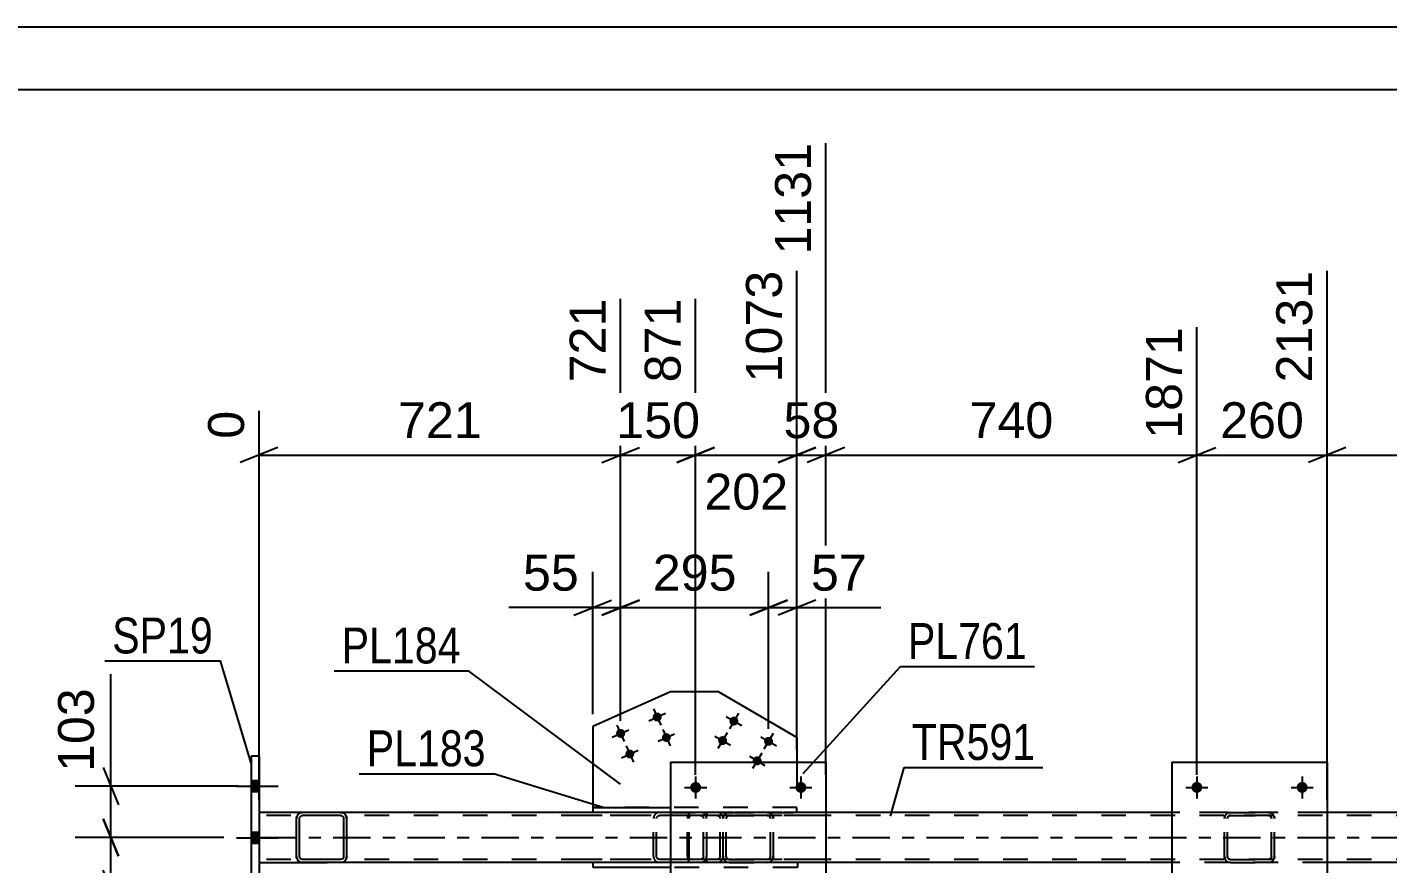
# Model space of a CAD drawing. Header units: millimetres. Extents: x -111 to 730, y -400 to 194.
# Drawn here: x -48 to 60.6, y 127.5 to 194.3 of the extents above; entities that cross this region are included whole.
import ezdxf

# ---------------------------------------------------------------- set-up
doc = ezdxf.new("R2010")
doc.units = ezdxf.units.MM
doc.linetypes.add('DXK_LINE_DOT2', pattern=[3.9198, 1.9599, -1.9599])
doc.linetypes.add('DXK_LINE_DOT3', pattern=[5.9187, 2.979, -0.9799, 0.9799, -0.9799])
doc.styles.add('Arial', font='ARIAL.TTF', dxfattribs={"height": 0.2})
doc.styles.add('Arial Narrow', font='ARIALN.TTF', dxfattribs={"height": 0.2})

# ---------------------------------------------------------------- blocks, each defined once
blk = doc.blocks.new('Unknown-203724211-1113')
at = {"color": 5, "linetype": 'Continuous'}
for p, q in [((729.67, 194.3), (-111.33, 194.3)), ((724.67, 189.3), (-106.33, 189.3))]:
    blk.add_line(p, q, dxfattribs=at)
blk = doc.blocks.new('Bolt-203724211-4984 - 4725')
at = {"linetype": 'Continuous'}
for points in [[(2.61, 139.4, -1), (1.95, 139.11, -1)], [(-0.31, 138.1, -1), (-0.97, 137.8, -1)], [(3.34, 137.76, -1), (2.69, 137.47, -1)], [(0.42, 136.45, -1), (-0.23, 136.16, -1)]]:
    blk.add_hatch(color=1, dxfattribs=at).paths.add_polyline_path(points)
at = {"color": 1, "linetype": 'Continuous'}
for p, q in [((1.62, 138.96), (2.94, 139.55)), ((1.98, 139.91), (2.57, 138.6)), ((-1.3, 137.65), (0.02, 138.24)), ((-0.94, 138.61), (-0.35, 137.29)), ((2.36, 137.32), (3.67, 137.91)), ((2.72, 138.27), (3.31, 136.96)), ((-0.2, 136.96), (0.39, 135.65)), ((-0.56, 136.01), (0.75, 136.6))]:
    blk.add_line(p, q, dxfattribs=at)
blk = doc.blocks.new('Part-203724211-4809 - 4725')
at = {"color": 7, "linetype": 'DXK_LINE_DOT2'}
for p, q in [((5.72, 131.64), (-6.05, 131.64)), ((5.72, 131.4), (-6.05, 131.4)), ((2.49, 131.64), (2.29, 131.61)), ((2.31, 131.33), (2.39, 131.39)), ((2.39, 131.39), (2.49, 131.4)), ((5.92, 131.61), (5.72, 131.64)), ((5.72, 131.4), (5.82, 131.39)), ((5.82, 131.39), (5.9, 131.33)), ((2.02, 131.35), (1.98, 131.16)), ((1.98, 128.12), (1.98, 131.16)), ((2.23, 131.16), (2.25, 131.26)), ((2.23, 128.12), (2.23, 131.16)), ((2.25, 131.26), (2.31, 131.33)), ((5.9, 131.33), (5.96, 131.26)), ((5.96, 131.26), (5.98, 131.16)), ((5.98, 128.12), (5.98, 131.16)), ((6.23, 131.16), (6.19, 131.35)), ((6.23, 128.12), (6.23, 131.16)), ((1.98, 128.12), (2.02, 127.94)), ((2.25, 128.03), (2.23, 128.12)), ((5.98, 128.12), (5.96, 128.03)), ((6.19, 127.94), (6.23, 128.12)), ((5.72, 127.88), (-6.05, 127.88)), ((5.72, 127.64), (-6.05, 127.64)), ((2.31, 127.95), (2.25, 128.03)), ((2.29, 127.68), (2.49, 127.64)), ((2.39, 127.9), (2.31, 127.95)), ((2.49, 127.88), (2.39, 127.9)), ((5.82, 127.9), (5.72, 127.88)), ((5.72, 127.64), (5.92, 127.68)), ((5.9, 127.95), (5.82, 127.9)), ((5.96, 128.03), (5.9, 127.95))]:
    blk.add_line(p, q, dxfattribs=at)
for centre, start, end in [((2.47, 131.14), 110.7583, 155.68), ((5.74, 131.14), 24.32, 69.2417), ((2.47, 128.15), 204.32, 249.2417), ((5.74, 128.15), 290.7583, 335.68)]:
    blk.add_arc(centre, 0.496, start, end, dxfattribs=at)
blk = doc.blocks.new('Part-203724211-4756 - 4725')
at = {"color": 2, "linetype": 'Continuous'}
for p, q in [((-26.02, 131.64), (-29.49, 131.64)), ((-2.86, 131.64), (-22.98, 131.64)), ((43.35, 131.64), (15.75, 131.64)), ((82.2, 131.64), (55.75, 131.64)), ((-29.49, 127.64), (-26.02, 127.64)), ((-2.83, 127.64), (-22.98, 127.64)), ((43.35, 127.64), (15.75, 127.64)), ((82.2, 127.64), (55.75, 127.64))]:
    blk.add_line(p, q, dxfattribs=at)
at = {"color": 7, "linetype": 'DXK_LINE_DOT2'}
for p, q in [((-29.49, 131.64), (-29.49, 127.64)), ((623.74, 131.4), (-29.49, 131.4)), ((-22.98, 131.64), (-26.02, 131.64)), ((623.74, 131.64), (-2.86, 131.64)), ((15.75, 131.64), (-2.86, 131.64)), ((55.75, 131.64), (43.35, 131.64)), ((623.74, 127.88), (-29.49, 127.88)), ((-22.98, 127.64), (-26.02, 127.64)), ((-26.02, 127.64), (-22.98, 127.64)), ((15.75, 127.64), (-2.83, 127.64)), ((55.75, 127.64), (43.35, 127.64))]:
    blk.add_line(p, q, dxfattribs=at)
at = {"color": 7, "linetype": 'DXK_LINE_DOT3'}
blk.add_line((-29.49, 129.64), (623.74, 129.64), dxfattribs=at)
blk = doc.blocks.new('Part-203724211-4761 - 4725')
at = {"color": 2, "linetype": 'Continuous'}
for p, q in [((3.35, 135.64), (3.35, 123.64)), ((3.35, 135.64), (15.75, 135.64)), ((15.75, 135.64), (15.75, 123.64)), ((3.35, 123.64), (15.75, 123.64))]:
    blk.add_line(p, q, dxfattribs=at)
blk = doc.blocks.new('Part-203724211-4762 - 4725')
at = {"color": 2, "linetype": 'Continuous'}
for p, q in [((-26.02, 131.64), (-26.21, 131.61)), ((-26.19, 131.33), (-26.11, 131.39)), ((-26.11, 131.39), (-26.02, 131.4)), ((-22.98, 131.64), (-26.02, 131.64)), ((-22.98, 131.4), (-26.02, 131.4)), ((-22.8, 131.61), (-22.98, 131.64)), ((-22.98, 131.4), (-22.89, 131.39)), ((-22.89, 131.39), (-22.81, 131.33)), ((-26.47, 131.35), (-26.5, 131.16)), ((-26.5, 128.12), (-26.5, 131.16)), ((-26.26, 131.16), (-26.24, 131.26)), ((-26.26, 128.12), (-26.26, 131.16)), ((-26.24, 131.26), (-26.19, 131.33)), ((-22.81, 131.33), (-22.76, 131.26)), ((-22.76, 131.26), (-22.74, 131.16)), ((-22.74, 131.16), (-22.74, 128.12)), ((-22.5, 131.16), (-22.54, 131.35)), ((-22.5, 128.12), (-22.5, 131.16)), ((-26.5, 128.12), (-26.47, 127.94)), ((-26.24, 128.03), (-26.26, 128.12)), ((-22.74, 128.12), (-22.76, 128.03)), ((-22.54, 127.94), (-22.5, 128.12)), ((-26.19, 127.95), (-26.24, 128.03)), ((-26.21, 127.68), (-26.02, 127.64)), ((-26.11, 127.9), (-26.19, 127.95)), ((-26.02, 127.88), (-26.11, 127.9)), ((-22.98, 127.88), (-26.02, 127.88)), ((-22.98, 127.64), (-26.02, 127.64)), ((-22.89, 127.9), (-22.98, 127.88)), ((-22.98, 127.64), (-22.8, 127.68)), ((-22.81, 127.95), (-22.89, 127.9)), ((-22.76, 128.03), (-22.81, 127.95))]:
    blk.add_line(p, q, dxfattribs=at)
at = {"color": 7, "linetype": 'DXK_LINE_DOT2'}
for p, q in [((-26.21, 131.61), (-26.02, 131.64)), ((-22.98, 131.64), (-22.8, 131.61)), ((-26.5, 131.16), (-26.47, 131.35)), ((-22.54, 131.35), (-22.5, 131.16)), ((-26.47, 127.94), (-26.5, 128.12)), ((-22.5, 128.12), (-22.54, 127.94)), ((-26.02, 127.64), (-26.21, 127.68)), ((-22.8, 127.68), (-22.98, 127.64))]:
    blk.add_line(p, q, dxfattribs=at)
at = {"color": 7, "linetype": 'DXK_LINE_DOT3'}
blk.add_line((-24.5, 129.64), (-24.5, 129.64), dxfattribs=at)
at = {"color": 2, "linetype": 'Continuous'}
for centre, start, end in [((-26.02, 131.16), 112.5, 157.5), ((-22.98, 131.16), 22.5, 67.5), ((-26.02, 128.12), 202.5, 247.5), ((-22.98, 128.12), 292.5, 337.5)]:
    blk.add_arc(centre, 0.48, start, end, dxfattribs=at)
at = {"color": 7, "linetype": 'DXK_LINE_DOT2'}
for centre, start, end in [((-26.02, 131.16), 112.5, 157.5), ((-22.98, 131.16), 22.5, 67.5), ((-26.02, 128.12), 202.5, 247.5), ((-22.98, 128.12), 292.5, 337.5)]:
    blk.add_arc(centre, 0.48, start, end, dxfattribs=at)
blk = doc.blocks.new('Part-203724211-4827 - 4725')
at = {"color": 7, "linetype": 'DXK_LINE_DOT2'}
for p, q in [((7.84, 131.61), (8.03, 131.64)), ((8.03, 131.64), (7.84, 131.61)), ((7.86, 131.33), (7.93, 131.39)), ((7.93, 131.39), (7.86, 131.33)), ((7.93, 131.39), (8.03, 131.4)), ((8.03, 131.4), (7.93, 131.39)), ((8.03, 131.64), (11.07, 131.64)), ((8.03, 131.64), (8.03, 131.64)), ((8.03, 131.64), (11.07, 131.64)), ((8.03, 131.4), (11.07, 131.4)), ((8.03, 131.4), (8.03, 131.4)), ((11.07, 131.4), (8.03, 131.4)), ((11.07, 131.64), (11.07, 131.64)), ((11.07, 131.64), (11.25, 131.61)), ((11.25, 131.61), (11.07, 131.64)), ((11.07, 131.4), (11.07, 131.4)), ((11.07, 131.4), (11.16, 131.39)), ((11.16, 131.39), (11.07, 131.4)), ((11.16, 131.39), (11.24, 131.33)), ((11.24, 131.33), (11.16, 131.39)), ((7.55, 131.16), (7.58, 131.35)), ((7.58, 131.35), (7.55, 131.16)), ((7.55, 128.12), (7.55, 131.16)), ((7.79, 131.16), (7.8, 131.26)), ((7.8, 131.26), (7.79, 131.16)), ((7.79, 128.12), (7.79, 131.16)), ((7.8, 131.26), (7.86, 131.33)), ((7.86, 131.33), (7.8, 131.26)), ((11.24, 131.33), (11.29, 131.26)), ((11.29, 131.26), (11.24, 131.33)), ((11.29, 131.26), (11.31, 131.16)), ((11.31, 131.16), (11.29, 131.26)), ((11.31, 128.12), (11.31, 131.16)), ((11.51, 131.35), (11.55, 131.16)), ((11.55, 131.16), (11.51, 131.35)), ((11.55, 128.12), (11.55, 131.16)), ((7.58, 127.94), (7.55, 128.12)), ((7.55, 128.12), (7.58, 127.94)), ((7.8, 128.03), (7.79, 128.12)), ((7.79, 128.12), (7.8, 128.03)), ((11.31, 128.12), (11.29, 128.03)), ((11.29, 128.03), (11.31, 128.12)), ((11.55, 128.12), (11.51, 127.94)), ((11.51, 127.94), (11.55, 128.12)), ((7.86, 127.95), (7.8, 128.03)), ((7.8, 128.03), (7.86, 127.95)), ((8.03, 127.64), (7.84, 127.68)), ((7.84, 127.68), (8.03, 127.64)), ((7.93, 127.9), (7.86, 127.95)), ((7.86, 127.95), (7.93, 127.9)), ((8.03, 127.88), (7.93, 127.9)), ((7.93, 127.9), (8.03, 127.88)), ((8.03, 127.88), (11.07, 127.88)), ((8.03, 127.88), (8.03, 127.88)), ((8.03, 127.88), (11.07, 127.88)), ((8.03, 127.64), (11.07, 127.64)), ((8.03, 127.64), (8.03, 127.64)), ((8.03, 127.64), (11.07, 127.64)), ((11.16, 127.9), (11.07, 127.88)), ((11.07, 127.88), (11.16, 127.9)), ((11.07, 127.88), (11.07, 127.88)), ((11.25, 127.68), (11.07, 127.64)), ((11.07, 127.64), (11.25, 127.68)), ((11.07, 127.64), (11.07, 127.64)), ((11.24, 127.95), (11.16, 127.9)), ((11.16, 127.9), (11.24, 127.95)), ((11.29, 128.03), (11.24, 127.95)), ((11.24, 127.95), (11.29, 128.03))]:
    blk.add_line(p, q, dxfattribs=at)
at = {"color": 7, "linetype": 'DXK_LINE_DOT3'}
blk.add_line((9.55, 129.64), (9.55, 129.65), dxfattribs=at)
at = {"color": 7, "linetype": 'DXK_LINE_DOT2'}
for centre, start, end in [((8.03, 131.16), 112.5, 157.5), ((8.03, 131.16), 112.5, 157.5), ((11.07, 131.16), 22.5, 67.5), ((11.07, 131.16), 22.5, 67.5), ((8.03, 128.12), 202.5, 247.5), ((8.03, 128.12), 202.5, 247.5), ((11.07, 128.12), 292.5, 337.5), ((11.07, 128.12), 292.5, 337.5)]:
    blk.add_arc(centre, 0.48, start, end, dxfattribs=at)
blk = doc.blocks.new('Part-203724211-4767 - 4725')
at = {"color": 2, "linetype": 'Continuous'}
for p, q in [((43.35, 135.64), (43.35, 123.64)), ((43.35, 135.64), (55.75, 135.64)), ((55.75, 135.64), (55.75, 123.64)), ((43.35, 123.64), (55.75, 123.64))]:
    blk.add_line(p, q, dxfattribs=at)
blk = doc.blocks.new('Part-203724211-4768 - 4725')
at = {"color": 7, "linetype": 'DXK_LINE_DOT2'}
for p, q in [((47.84, 131.61), (48.03, 131.64)), ((48.03, 131.64), (47.84, 131.61)), ((47.86, 131.33), (47.93, 131.39)), ((47.93, 131.39), (47.86, 131.33)), ((47.93, 131.39), (48.03, 131.4)), ((48.03, 131.4), (47.93, 131.39)), ((48.03, 131.64), (51.07, 131.64)), ((48.03, 131.64), (48.03, 131.64)), ((48.03, 131.64), (51.07, 131.64)), ((48.03, 131.4), (51.07, 131.4)), ((48.03, 131.4), (48.03, 131.4)), ((51.07, 131.4), (48.03, 131.4)), ((51.07, 131.64), (51.07, 131.64)), ((51.07, 131.64), (51.25, 131.61)), ((51.25, 131.61), (51.07, 131.64)), ((51.07, 131.4), (51.07, 131.4)), ((51.07, 131.4), (51.16, 131.39)), ((51.16, 131.39), (51.07, 131.4)), ((51.16, 131.39), (51.24, 131.33)), ((51.24, 131.33), (51.16, 131.39)), ((47.55, 131.16), (47.58, 131.35)), ((47.58, 131.35), (47.55, 131.16)), ((47.55, 128.12), (47.55, 131.16)), ((47.79, 131.16), (47.8, 131.26)), ((47.8, 131.26), (47.79, 131.16)), ((47.79, 128.12), (47.79, 131.16)), ((47.8, 131.26), (47.86, 131.33)), ((47.86, 131.33), (47.8, 131.26)), ((51.24, 131.33), (51.29, 131.26)), ((51.29, 131.26), (51.24, 131.33)), ((51.29, 131.26), (51.31, 131.16)), ((51.31, 131.16), (51.29, 131.26)), ((51.31, 128.12), (51.31, 131.16)), ((51.51, 131.35), (51.55, 131.16)), ((51.55, 131.16), (51.51, 131.35)), ((51.55, 128.12), (51.55, 131.16)), ((47.58, 127.94), (47.55, 128.12)), ((47.55, 128.12), (47.58, 127.94)), ((47.8, 128.03), (47.79, 128.12)), ((47.79, 128.12), (47.8, 128.03)), ((51.31, 128.12), (51.29, 128.03)), ((51.29, 128.03), (51.31, 128.12)), ((51.55, 128.12), (51.51, 127.94)), ((51.51, 127.94), (51.55, 128.12)), ((47.86, 127.95), (47.8, 128.03)), ((47.8, 128.03), (47.86, 127.95)), ((48.03, 127.64), (47.84, 127.68)), ((47.84, 127.68), (48.03, 127.64)), ((47.93, 127.9), (47.86, 127.95)), ((47.86, 127.95), (47.93, 127.9)), ((48.03, 127.88), (47.93, 127.9)), ((47.93, 127.9), (48.03, 127.88)), ((48.03, 127.88), (51.07, 127.88)), ((48.03, 127.88), (48.03, 127.88)), ((48.03, 127.88), (51.07, 127.88)), ((48.03, 127.64), (51.07, 127.64)), ((48.03, 127.64), (48.03, 127.64)), ((48.03, 127.64), (51.07, 127.64)), ((51.16, 127.9), (51.07, 127.88)), ((51.07, 127.88), (51.16, 127.9)), ((51.07, 127.88), (51.07, 127.88)), ((51.25, 127.68), (51.07, 127.64)), ((51.07, 127.64), (51.25, 127.68)), ((51.07, 127.64), (51.07, 127.64)), ((51.24, 127.95), (51.16, 127.9)), ((51.16, 127.9), (51.24, 127.95)), ((51.29, 128.03), (51.24, 127.95)), ((51.24, 127.95), (51.29, 128.03))]:
    blk.add_line(p, q, dxfattribs=at)
at = {"color": 7, "linetype": 'DXK_LINE_DOT3'}
blk.add_line((49.55, 129.64), (49.55, 129.65), dxfattribs=at)
at = {"color": 7, "linetype": 'DXK_LINE_DOT2'}
for centre, start, end in [((48.03, 131.16), 112.5, 157.5), ((48.03, 131.16), 112.5, 157.5), ((51.07, 131.16), 22.5, 67.5), ((51.07, 131.16), 22.5, 67.5), ((48.03, 128.12), 202.5, 247.5), ((48.03, 128.12), 202.5, 247.5), ((51.07, 128.12), 292.5, 337.5), ((51.07, 128.12), 292.5, 337.5)]:
    blk.add_arc(centre, 0.48, start, end, dxfattribs=at)
blk = doc.blocks.new('Bolt-203724211-4773 - 4725')
at = {"linetype": 'Continuous'}
for points in [[(-30.13, 134.18), (-30.13, 133.3), (-29.49, 133.3), (-29.49, 134.18)], [(-30.13, 134.18), (-30.13, 133.3), (-29.49, 133.3), (-29.49, 134.18)], [(-30.13, 134.18), (-30.13, 133.3), (-29.49, 133.3), (-29.49, 134.18)], [(-30.13, 130.06), (-30.13, 129.18), (-29.49, 129.18), (-29.49, 130.06)], [(-30.13, 130.06), (-30.13, 129.18), (-29.49, 129.18), (-29.49, 130.06)], [(-30.13, 125.98), (-30.13, 125.1), (-29.49, 125.1), (-29.49, 125.98)], [(-30.13, 125.98), (-30.13, 125.1), (-29.49, 125.1), (-29.49, 125.98)], [(-30.13, 125.98), (-30.13, 125.1), (-29.49, 125.1), (-29.49, 125.98)]]:
    blk.add_hatch(color=1, dxfattribs=at).paths.add_polyline_path(points)
at = {"color": 1, "linetype": 'Continuous'}
for p, q in [((-31.29, 133.74), (-27.97, 133.74)), ((-31.29, 133.74), (-27.97, 133.74)), ((-31.29, 133.74), (-27.97, 133.74)), ((-30.13, 134.18), (-29.49, 134.18)), ((-30.13, 134.18), (-29.49, 134.18)), ((-30.13, 134.18), (-29.49, 134.18)), ((-30.13, 133.3), (-29.49, 133.3)), ((-30.13, 133.3), (-29.49, 133.3)), ((-30.13, 133.3), (-29.49, 133.3)), ((-31.29, 129.62), (-27.97, 129.62)), ((-31.29, 129.62), (-27.97, 129.62)), ((-30.13, 130.06), (-29.49, 130.06)), ((-30.13, 130.06), (-29.49, 130.06)), ((-30.13, 129.18), (-29.49, 129.18)), ((-30.13, 129.18), (-29.49, 129.18)), ((-30.13, 125.98), (-29.49, 125.98)), ((-30.13, 125.98), (-29.49, 125.98)), ((-30.13, 125.98), (-29.49, 125.98)), ((-31.29, 125.54), (-27.97, 125.54)), ((-31.29, 125.54), (-27.97, 125.54)), ((-31.29, 125.54), (-27.97, 125.54)), ((-30.13, 125.1), (-29.49, 125.1)), ((-30.13, 125.1), (-29.49, 125.1)), ((-30.13, 125.1), (-29.49, 125.1))]:
    blk.add_line(p, q, dxfattribs=at)
blk = doc.blocks.new('Bolt-203724211-4787 - 4725')
at = {"linetype": 'Continuous'}
for points in [[(8.71, 138.75, -1), (8.09, 139.11, -1)], [(7.81, 137.19, -1), (7.19, 137.56, -1)], [(11.48, 137.13, -1), (10.86, 137.5, -1)], [(10.57, 135.58, -1), (9.95, 135.94, -1)]]:
    blk.add_hatch(color=1, dxfattribs=at).paths.add_polyline_path(points)
at = {"color": 1, "linetype": 'Continuous'}
for p, q in [((7.78, 139.29), (9.03, 138.57)), ((8.77, 139.55), (8.04, 138.31)), ((7.86, 138), (7.13, 136.75)), ((11.53, 137.94), (10.8, 136.69)), ((6.87, 137.74), (8.12, 137.01)), ((10.55, 137.68), (11.79, 136.95)), ((9.64, 136.12), (10.88, 135.4)), ((10.62, 136.38), (9.9, 135.14))]:
    blk.add_line(p, q, dxfattribs=at)
blk = doc.blocks.new('Bolt-203724211-4834 - 4725')
at = {"linetype": 'Continuous'}
for points in [[(5.79, 133.64, -1), (4.91, 133.64, -1)], [(14.19, 133.64, -1), (13.31, 133.64, -1)]]:
    blk.add_hatch(color=1, dxfattribs=at).paths.add_polyline_path(points)
at = {"color": 1, "linetype": 'Continuous'}
for p, q in [((4.47, 133.64), (6.23, 133.64)), ((5.35, 134.52), (5.35, 132.76)), ((12.87, 133.64), (14.63, 133.64)), ((13.75, 134.52), (13.75, 132.76))]:
    blk.add_line(p, q, dxfattribs=at)
blk = doc.blocks.new('Bolt-203724211-4836 - 4725')
at = {"linetype": 'Continuous'}
for points in [[(45.79, 133.64, -1), (44.91, 133.64, -1)], [(54.19, 133.64, -1), (53.31, 133.64, -1)]]:
    blk.add_hatch(color=1, dxfattribs=at).paths.add_polyline_path(points)
at = {"color": 1, "linetype": 'Continuous'}
for p, q in [((44.47, 133.64), (46.23, 133.64)), ((45.35, 134.52), (45.35, 132.76)), ((52.87, 133.64), (54.63, 133.64)), ((53.75, 134.52), (53.75, 132.76))]:
    blk.add_line(p, q, dxfattribs=at)
blk = doc.blocks.new('Part-203724211-4978 - 4725')
at = {"color": 2, "linetype": 'Continuous'}
for p, q in [((3.35, 127.64), (-2.83, 127.64)), ((-2.83, 127.24), (-2.83, 127.64)), ((3.35, 127.24), (-2.83, 127.24))]:
    blk.add_line(p, q, dxfattribs=at)
at = {"color": 7, "linetype": 'DXK_LINE_DOT2'}
for p, q in [((13.47, 127.64), (3.35, 127.64)), ((13.47, 127.24), (3.35, 127.24)), ((13.47, 127.64), (13.47, 127.24))]:
    blk.add_line(p, q, dxfattribs=at)
blk = doc.blocks.new('Part-203724211-4951 - 4725')
at = {"color": 2, "linetype": 'Continuous'}
for p, q in [((-29.49, 136.14), (-30.13, 136.14)), ((-30.13, 136.14), (-30.13, 123.14)), ((-29.49, 136.14), (-29.49, 123.14)), ((-29.49, 123.14), (-30.13, 123.14))]:
    blk.add_line(p, q, dxfattribs=at)
blk = doc.blocks.new('Part-203724211-5001 - 4725')
at = {"color": 2, "linetype": 'Continuous'}
for p, q in [((-2.86, 132.04), (-2.86, 131.64)), ((-2.86, 132.04), (3.35, 132.04)), ((3.35, 131.64), (-2.86, 131.64))]:
    blk.add_line(p, q, dxfattribs=at)
at = {"color": 7, "linetype": 'DXK_LINE_DOT2'}
for p, q in [((13.43, 132.04), (3.35, 132.04)), ((3.35, 131.64), (13.43, 131.64)), ((13.43, 131.64), (13.43, 132.04))]:
    blk.add_line(p, q, dxfattribs=at)
blk = doc.blocks.new('Part-203724211-5006 - 4725')
at = {"color": 2, "linetype": 'Continuous'}
for p, q in [((3.35, 141.27), (-2.86, 138.49)), ((7.17, 141.27), (3.35, 141.27)), ((13.43, 137.62), (7.17, 141.27)), ((-2.86, 138.49), (-2.86, 132.04)), ((13.43, 137.62), (13.43, 135.64))]:
    blk.add_line(p, q, dxfattribs=at)
at = {"color": 7, "linetype": 'DXK_LINE_DOT2'}
for p, q in [((13.43, 135.64), (13.43, 132.04)), ((13.43, 132.04), (-2.86, 132.04))]:
    blk.add_line(p, q, dxfattribs=at)
blk = doc.blocks.new('Part-203724211-5009 - 4725')
at = {"color": 7, "linetype": 'DXK_LINE_DOT2'}
for p, q in [((4.77, 131.5), (4.71, 131.35)), ((4.85, 131.61), (4.77, 131.5)), ((4.96, 131.64), (4.85, 131.61)), ((4.86, 131.33), (4.91, 131.39)), ((4.91, 131.39), (4.96, 131.4)), ((14.36, 131.64), (4.96, 131.64)), ((14.36, 131.4), (4.96, 131.4)), ((6.23, 131.64), (6.23, 131.4)), ((7.24, 131.61), (7.05, 131.64)), ((7.05, 131.4), (7.15, 131.39)), ((7.15, 131.39), (7.23, 131.33)), ((4.71, 131.35), (4.69, 131.16)), ((4.69, 128.12), (4.69, 131.16)), ((4.82, 131.16), (4.83, 131.26)), ((4.82, 128.12), (4.82, 131.16)), ((4.83, 131.26), (4.86, 131.33)), ((7.23, 131.33), (7.28, 131.26)), ((7.28, 131.26), (7.3, 131.16)), ((7.3, 128.12), (7.3, 131.16)), ((7.55, 131.16), (7.51, 131.35)), ((7.55, 128.12), (7.55, 131.16)), ((4.69, 128.12), (4.71, 127.94)), ((4.83, 128.03), (4.82, 128.12)), ((7.3, 128.12), (7.28, 128.03)), ((7.51, 127.94), (7.55, 128.12)), ((4.71, 127.94), (4.77, 127.78)), ((4.77, 127.78), (4.85, 127.68)), ((4.86, 127.95), (4.83, 128.03)), ((4.85, 127.68), (4.96, 127.64)), ((4.91, 127.9), (4.86, 127.95)), ((4.96, 127.88), (4.91, 127.9)), ((14.36, 127.88), (4.96, 127.88)), ((14.36, 127.64), (4.96, 127.64)), ((6.23, 127.64), (6.23, 127.88)), ((7.15, 127.9), (7.05, 127.88)), ((7.05, 127.64), (7.24, 127.68)), ((7.23, 127.95), (7.15, 127.9)), ((7.28, 128.03), (7.23, 127.95))]:
    blk.add_line(p, q, dxfattribs=at)
for centre, start, end in [((7.06, 131.15), 23.8494, 68.8059), ((7.06, 128.14), 291.1941, 336.1506)]:
    blk.add_arc(centre, 0.492, start, end, dxfattribs=at)
blk = doc.blocks.new('StraightDimension-203724211-5908 - 4725')
at = {"color": 7, "linetype": 'Continuous'}
for p, q in [((-2.86, 139.49), (-2.86, 150.84)), ((-0.64, 138.95), (-0.64, 150.84)), ((-2.86, 147.99), (-9.55, 147.99)), ((-2.86, 147.99), (-9.55, 147.99)), ((-4.36, 147.39), (-1.36, 148.59)), ((-2.86, 147.99), (-0.64, 147.99)), ((0.86, 148.59), (-2.14, 147.39))]:
    blk.add_line(p, q, dxfattribs=at)
at = {"color": 0}
blk.add_wipeout([(-3.38, 148.74), (-3.38, 152.94), (-9.03, 152.94), (-9.03, 148.74)], dxfattribs=at)
at = {"color": 3, "style": 'Arial'}
blk.add_text('55', height=2.865, dxfattribs=at).set_placement((-8.43, 149.34))
blk = doc.blocks.new('StraightDimension-203724211-5699 - 4725')
at = {"color": 7, "linetype": 'Continuous'}
for p, q in [((55.75, 132.64), (55.75, 174.86)), ((45.35, 134.64), (45.35, 170.36)), ((43.85, 159.56), (46.85, 160.76)), ((57.25, 160.76), (54.25, 159.56)), ((45.35, 160.16), (55.75, 160.16))]:
    blk.add_line(p, q, dxfattribs=at)
at = {"color": 0}
blk.add_wipeout([(54.48, 160.91), (54.48, 165.11), (46.61, 165.11), (46.61, 160.91)], dxfattribs=at)
at = {"color": 3, "style": 'Arial'}
blk.add_text('260', height=2.865, dxfattribs=at).set_placement((47.21, 161.51))
at = {"color": 0, "linetype": 'Continuous'}
blk.add_wipeout([(55.15, 175.46), (50.95, 175.46), (50.95, 165.36), (55.15, 165.36)], dxfattribs=at)
at = {"color": 3, "linetype": 'Continuous', "style": 'Arial'}
blk.add_text('2131', height=2.865, rotation=90.0002, dxfattribs=at).set_placement((54.55, 165.96))
blk = doc.blocks.new('StraightDimension-203724211-5774 - 4725')
at = {"color": 7, "linetype": 'Continuous'}
for p, q in [((-0.64, 138.95), (-0.64, 172.63)), ((-29.49, 132.64), (-29.49, 163.69)), ((-27.99, 160.76), (-30.99, 159.56)), ((-2.14, 159.56), (0.86, 160.76)), ((-29.49, 160.16), (-0.64, 160.16))]:
    blk.add_line(p, q, dxfattribs=at)
at = {"color": 0, "linetype": 'Continuous'}
blk.add_wipeout([(-1.24, 173.23), (-5.44, 173.23), (-5.44, 165.36), (-1.24, 165.36)], dxfattribs=at)
at = {"color": 0}
blk.add_wipeout([(-11.13, 160.91), (-11.13, 165.11), (-19, 165.11), (-19, 160.91)], dxfattribs=at)
at = {"color": 3, "linetype": 'Continuous', "style": 'Arial'}
blk.add_text('721', height=2.865, rotation=90.0002, dxfattribs=at).set_placement((-1.84, 165.96))
at = {"color": 3, "style": 'Arial'}
blk.add_text('721', height=2.865, dxfattribs=at).set_placement((-18.4, 161.51))
at = {"color": 0, "linetype": 'Continuous'}
blk.add_wipeout([(-30.09, 164.29), (-34.29, 164.29), (-34.29, 160.86), (-30.09, 160.86)], dxfattribs=at)
at = {"color": 3, "linetype": 'Continuous', "style": 'Arial'}
blk.add_text('0', height=2.87, rotation=90.0002, dxfattribs=at).set_placement((-30.69, 161.46))
blk = doc.blocks.new('StraightDimension-203724211-5886 - 4725')
at = {"color": 7, "linetype": 'Continuous'}
for p, q in [((-0.64, 138.95), (-0.64, 150.84)), ((11.17, 138.31), (11.17, 150.84)), ((-2.14, 147.39), (0.86, 148.59)), ((-0.64, 147.99), (11.17, 147.99)), ((12.67, 148.59), (9.67, 147.39))]:
    blk.add_line(p, q, dxfattribs=at)
at = {"color": 0}
blk.add_wipeout([(9.2, 148.74), (9.2, 152.94), (1.33, 152.94), (1.33, 148.74)], dxfattribs=at)
at = {"color": 3, "style": 'Arial'}
blk.add_text('295', height=2.865, dxfattribs=at).set_placement((1.93, 149.34))
blk = doc.blocks.new('StraightDimension-203724211-5991 - 4725')
at = {"color": 7, "linetype": 'Continuous'}
for p, q in [((-41.92, 131.14), (-40.72, 128.14)), ((-32.29, 129.64), (-44.17, 129.64)), ((-41.32, 125.54), (-41.32, 129.64)), ((-40.72, 124.04), (-41.92, 127.04)), ((-31.13, 125.54), (-44.17, 125.54)), ((-41.32, 125.54), (-41.32, 116.62)), ((-41.32, 125.54), (-41.32, 116.62))]:
    blk.add_line(p, q, dxfattribs=at)
at = {"color": 0}
blk.add_wipeout([(-42.07, 125.02), (-46.27, 125.02), (-46.27, 117.15), (-42.07, 117.15)], dxfattribs=at)
at = {"color": 3, "style": 'Arial'}
blk.add_text('103', height=2.865, rotation=90.0002, dxfattribs=at).set_placement((-42.67, 117.75))
blk = doc.blocks.new('StraightDimension-203724211-6007 - 4725')
at = {"color": 7, "linetype": 'Continuous'}
for p, q in [((-41.32, 133.74), (-41.32, 142.67)), ((-41.32, 133.74), (-41.32, 142.67)), ((-41.92, 135.24), (-40.72, 132.24)), ((-31.13, 133.74), (-44.17, 133.74)), ((-41.32, 129.64), (-41.32, 133.74)), ((-40.72, 128.14), (-41.92, 131.14)), ((-32.29, 129.64), (-44.17, 129.64))]:
    blk.add_line(p, q, dxfattribs=at)
at = {"color": 0}
blk.add_wipeout([(-42.07, 142.14), (-46.27, 142.14), (-46.27, 134.27), (-42.07, 134.27)], dxfattribs=at)
at = {"color": 3, "style": 'Arial'}
blk.add_text('103', height=2.865, rotation=90.0002, dxfattribs=at).set_placement((-42.67, 134.87))
blk = doc.blocks.new('StraightDimension-203724211-5682 - 4725')
at = {"color": 7, "linetype": 'Continuous'}
for p, q in [((55.75, 132.64), (55.75, 174.86)), ((84.46, 136.74), (84.46, 174.86)), ((57.25, 160.76), (54.25, 159.56)), ((82.96, 159.56), (85.96, 160.76)), ((55.75, 160.16), (84.46, 160.16))]:
    blk.add_line(p, q, dxfattribs=at)
at = {"color": 0, "linetype": 'Continuous'}
blk.add_wipeout([(83.86, 175.46), (79.66, 175.46), (79.66, 165.36), (83.86, 165.36)], dxfattribs=at)
at = {"color": 0}
blk.add_wipeout([(74.04, 160.91), (74.04, 165.11), (66.17, 165.11), (66.17, 160.91)], dxfattribs=at)
at = {"color": 3, "linetype": 'Continuous', "style": 'Arial'}
blk.add_text('2849', height=2.865, rotation=90.0002, dxfattribs=at).set_placement((83.26, 165.96))
at = {"color": 3, "style": 'Arial'}
blk.add_text('718', height=2.865, dxfattribs=at).set_placement((66.77, 161.51))
blk = doc.blocks.new('StraightDimension-203724211-5719 - 4725')
at = {"color": 7, "linetype": 'Continuous'}
for p, q in [((15.75, 134.64), (15.75, 185.06)), ((45.35, 134.64), (45.35, 170.36)), ((17.25, 160.76), (14.25, 159.56)), ((43.85, 159.56), (46.85, 160.76)), ((15.75, 160.16), (45.35, 160.16))]:
    blk.add_line(p, q, dxfattribs=at)
at = {"color": 0}
blk.add_wipeout([(34.48, 160.91), (34.48, 165.11), (26.61, 165.11), (26.61, 160.91)], dxfattribs=at)
at = {"color": 3, "style": 'Arial'}
blk.add_text('740', height=2.865, dxfattribs=at).set_placement((27.21, 161.51))
at = {"color": 0, "linetype": 'Continuous'}
blk.add_wipeout([(44.75, 170.96), (40.55, 170.96), (40.55, 160.86), (44.75, 160.86)], dxfattribs=at)
at = {"color": 3, "linetype": 'Continuous', "style": 'Arial'}
blk.add_text('1871', height=2.865, rotation=90.0002, dxfattribs=at).set_placement((44.15, 161.46))
blk = doc.blocks.new('StraightDimension-203724211-5732 - 4725')
at = {"color": 7, "linetype": 'Continuous'}
for p, q in [((15.75, 134.64), (15.75, 185.06)), ((13.43, 136.64), (13.43, 174.86)), ((11.93, 159.56), (14.93, 160.76)), ((17.25, 160.76), (14.25, 159.56)), ((13.43, 160.16), (15.75, 160.16))]:
    blk.add_line(p, q, dxfattribs=at)
at = {"color": 0, "linetype": 'Continuous'}
blk.add_wipeout([(15.15, 185.66), (10.95, 185.66), (10.95, 175.56), (15.15, 175.56)], dxfattribs=at)
at = {"color": 3, "linetype": 'Continuous', "style": 'Arial'}
blk.add_text('1131', height=2.865, rotation=90.0002, dxfattribs=at).set_placement((14.55, 176.16))
at = {"color": 0}
blk.add_wipeout([(17.41, 160.91), (17.41, 165.11), (11.76, 165.11), (11.76, 160.91)], dxfattribs=at)
at = {"color": 3, "style": 'Arial'}
blk.add_text('58', height=2.865, dxfattribs=at).set_placement((12.36, 161.51))
blk = doc.blocks.new('StraightDimension-203724211-5745 - 4725')
at = {"color": 7, "linetype": 'Continuous'}
for p, q in [((13.43, 136.64), (13.43, 174.86)), ((5.35, 134.64), (5.35, 172.63)), ((3.85, 159.56), (6.85, 160.76)), ((14.93, 160.76), (11.93, 159.56)), ((5.35, 160.16), (13.43, 160.16))]:
    blk.add_line(p, q, dxfattribs=at)
at = {"color": 0, "linetype": 'Continuous'}
blk.add_wipeout([(12.83, 175.46), (8.63, 175.46), (8.63, 165.36), (12.83, 165.36)], dxfattribs=at)
at = {"color": 3, "linetype": 'Continuous', "style": 'Arial'}
blk.add_text('1073', height=2.865, rotation=90.0002, dxfattribs=at).set_placement((12.23, 165.96))
at = {"color": 0}
blk.add_wipeout([(13.32, 155.21), (13.32, 159.41), (5.45, 159.41), (5.45, 155.21)], dxfattribs=at)
at = {"color": 3, "style": 'Arial'}
blk.add_text('202', height=2.865, dxfattribs=at).set_placement((6.05, 155.81))
blk = doc.blocks.new('StraightDimension-203724211-5761 - 4725')
at = {"color": 7, "linetype": 'Continuous'}
for p, q in [((-0.64, 138.95), (-0.64, 172.63)), ((5.35, 134.64), (5.35, 172.63)), ((-2.14, 159.56), (0.86, 160.76)), ((6.85, 160.76), (3.85, 159.56)), ((-0.64, 160.16), (5.35, 160.16))]:
    blk.add_line(p, q, dxfattribs=at)
at = {"color": 0}
blk.add_wipeout([(6.29, 160.91), (6.29, 165.11), (-1.58, 165.11), (-1.58, 160.91)], dxfattribs=at)
at = {"color": 3, "style": 'Arial'}
blk.add_text('150', height=2.865, dxfattribs=at).set_placement((-0.98, 161.51))
at = {"color": 0, "linetype": 'Continuous'}
blk.add_wipeout([(4.75, 173.23), (0.55, 173.23), (0.55, 165.36), (4.75, 165.36)], dxfattribs=at)
at = {"color": 3, "linetype": 'Continuous', "style": 'Arial'}
blk.add_text('871', height=2.865, rotation=90.0002, dxfattribs=at).set_placement((4.15, 165.96))
blk = doc.blocks.new('StraightDimension-203724211-5897 - 4725')
at = {"color": 7, "linetype": 'Continuous'}
for p, q in [((11.17, 138.31), (11.17, 150.84)), ((13.43, 138.62), (13.43, 150.84)), ((9.67, 147.39), (12.67, 148.59)), ((11.17, 147.99), (13.43, 147.99)), ((14.93, 148.59), (11.93, 147.39)), ((13.43, 147.99), (20.12, 147.99)), ((13.43, 147.99), (20.12, 147.99))]:
    blk.add_line(p, q, dxfattribs=at)
at = {"color": 0}
blk.add_wipeout([(19.6, 148.74), (19.6, 152.94), (13.95, 152.94), (13.95, 148.74)], dxfattribs=at)
at = {"color": 3, "style": 'Arial'}
blk.add_text('57', height=2.865, dxfattribs=at).set_placement((14.55, 149.34))
blk = doc.blocks.new('Mark-203724211-4752 - 4725')
at = {"color": 30, "linetype": 'Continuous'}
for p, q in [((20.91, 131.34), (22, 135.23)), ((22, 135.23), (33.06, 135.23))]:
    blk.add_line(p, q, dxfattribs=at)
at = {"color": 0}
blk.add_wipeout([(32.46, 135.83), (32.46, 138.83), (22.6, 138.83), (22.6, 135.83)], dxfattribs=at)
blk.add_wipeout([(32.46, 135.83), (32.46, 138.83), (22.6, 138.83), (22.6, 135.83)], dxfattribs=at)
at = {"color": 3, "style": 'Arial Narrow'}
blk.add_text('TR591', height=2.863, dxfattribs=at).set_placement((22.6, 135.83))
blk = doc.blocks.new('Mark-203724211-4757 - 4725')
at = {"color": 30, "linetype": 'Continuous'}
for p, q in [((13.93, 134.74), (21.69, 143.29)), ((21.69, 143.29), (32.39, 143.29))]:
    blk.add_line(p, q, dxfattribs=at)
at = {"color": 0}
blk.add_wipeout([(31.79, 143.89), (31.79, 146.89), (22.29, 146.89), (22.29, 143.89)], dxfattribs=at)
blk.add_wipeout([(31.79, 143.89), (31.79, 146.89), (22.29, 146.89), (22.29, 143.89)], dxfattribs=at)
at = {"color": 3, "style": 'Arial Narrow'}
blk.add_text('PL761', height=2.863, dxfattribs=at).set_placement((22.29, 143.89))
blk = doc.blocks.new('Mark-203724211-4947 - 4725')
at = {"color": 30, "linetype": 'Continuous'}
for p in [(-41.81, 143.73), (-30.11, 135.57)]:
    blk.add_line(p, (-32.57, 143.73), dxfattribs=at)
at = {"color": 0}
blk.add_wipeout([(-33.17, 144.33), (-33.17, 147.33), (-41.21, 147.33), (-41.21, 144.33)], dxfattribs=at)
blk.add_wipeout([(-33.17, 144.33), (-33.17, 147.33), (-41.21, 147.33), (-41.21, 144.33)], dxfattribs=at)
at = {"color": 3, "style": 'Arial Narrow'}
blk.add_text('SP19', height=2.863, dxfattribs=at).set_placement((-41.21, 144.33))
blk = doc.blocks.new('Mark-203724211-4997 - 4725')
at = {"color": 30, "linetype": 'Continuous'}
for p in [(-21.5, 134.73), (-1.95, 132)]:
    blk.add_line(p, (-10.79, 134.73), dxfattribs=at)
at = {"color": 0}
blk.add_wipeout([(-11.39, 135.33), (-11.39, 138.33), (-20.9, 138.33), (-20.9, 135.33)], dxfattribs=at)
blk.add_wipeout([(-11.39, 135.33), (-11.39, 138.33), (-20.9, 138.33), (-20.9, 135.33)], dxfattribs=at)
at = {"color": 3, "style": 'Arial Narrow'}
blk.add_text('PL183', height=2.863, dxfattribs=at).set_placement((-20.9, 135.33))
blk = doc.blocks.new('Mark-203724211-5002 - 4725')
at = {"color": 30, "linetype": 'Continuous'}
for p in [(-23.5, 142.93), (-0.65, 133.9)]:
    blk.add_line(p, (-12.79, 142.93), dxfattribs=at)
at = {"color": 0}
blk.add_wipeout([(-13.39, 143.53), (-13.39, 146.53), (-22.9, 146.53), (-22.9, 143.53)], dxfattribs=at)
blk.add_wipeout([(-13.39, 143.53), (-13.39, 146.53), (-22.9, 146.53), (-22.9, 143.53)], dxfattribs=at)
at = {"color": 3, "style": 'Arial Narrow'}
blk.add_text('PL184', height=2.863, dxfattribs=at).set_placement((-22.9, 143.53))

msp = doc.modelspace()

# ---------------------------------------------------------------- block references
for name in ['Unknown-203724211-1113', 'Part-203724211-5006 - 4725', 'Bolt-203724211-4984 - 4725', 'Bolt-203724211-4787 - 4725', 'Part-203724211-4951 - 4725', 'Part-203724211-4761 - 4725', 'Part-203724211-4767 - 4725', 'Bolt-203724211-4773 - 4725', 'Bolt-203724211-4834 - 4725', 'Bolt-203724211-4836 - 4725', 'Part-203724211-4756 - 4725', 'Part-203724211-4762 - 4725', 'Part-203724211-4809 - 4725', 'Part-203724211-5001 - 4725', 'Part-203724211-5009 - 4725', 'Part-203724211-4827 - 4725', 'Part-203724211-4768 - 4725', 'Part-203724211-4978 - 4725']:
    msp.add_blockref(name, (0, 0))

# ---------------------------------------------------------------- next in the draw order: block references
for name in ['StraightDimension-203724211-5699 - 4725', 'StraightDimension-203724211-5908 - 4725', 'StraightDimension-203724211-5991 - 4725']:
    msp.add_blockref(name, (0, 0))

# ---------------------------------------------------------------- next in the draw order: block references
for name in ['StraightDimension-203724211-5719 - 4725', 'StraightDimension-203724211-5682 - 4725', 'StraightDimension-203724211-5774 - 4725']:
    msp.add_blockref(name, (0, 0))

# ---------------------------------------------------------------- next in the draw order: block references
for name in ['StraightDimension-203724211-5886 - 4725', 'StraightDimension-203724211-6007 - 4725', 'Mark-203724211-4752 - 4725']:
    msp.add_blockref(name, (0, 0))

# ---------------------------------------------------------------- next in the draw order: block references
for name in ['StraightDimension-203724211-5732 - 4725', 'Mark-203724211-4947 - 4725']:
    msp.add_blockref(name, (0, 0))

# ---------------------------------------------------------------- next in the draw order: block references
msp.add_blockref('StraightDimension-203724211-5745 - 4725', (0, 0))

# ---------------------------------------------------------------- next in the draw order: block references
for name in ['StraightDimension-203724211-5761 - 4725', 'StraightDimension-203724211-5897 - 4725']:
    msp.add_blockref(name, (0, 0))

# ---------------------------------------------------------------- next in the draw order: block references
for name in ['Mark-203724211-4757 - 4725', 'Mark-203724211-4997 - 4725']:
    msp.add_blockref(name, (0, 0))

# ---------------------------------------------------------------- next in the draw order: block references
msp.add_blockref('Mark-203724211-5002 - 4725', (0, 0))

doc.saveas('drawing.dxf')
